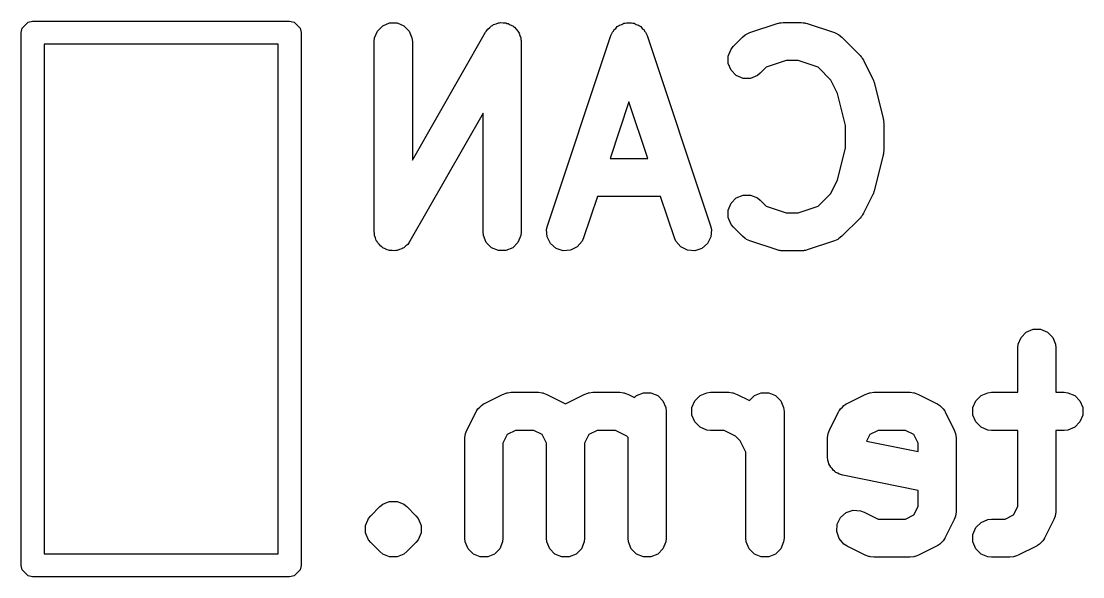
# Model space of a CAD drawing. Extents: x 89 to 178, y -115 to -57.
# Drawn here: x 111.11 to 116.69, y -104.21 to -101.29 of the extents above; entities that cross this region are included whole.
import ezdxf

# ---------------------------------------------------------------- set-up
doc = ezdxf.new("R2010")
doc.units = 0
doc.layers.add('BLACK', color=7, linetype='CONTINUOUS')

msp = doc.modelspace()

# ---------------------------------------------------------------- linework, layer by layer
at = {"layer": 'BLACK', "linetype": 'CONTINUOUS'}
for p, q in [((111.119567, -101.327039), (111.152039, -101.294567)), ((111.152039, -101.294567), (111.175, -101.29)), ((111.175, -101.29), (112.525, -101.29)), ((112.525, -101.29), (112.547961, -101.294567)), ((112.547961, -101.294567), (112.580433, -101.327039)), ((112.986526, -101.34169), (113.014116, -101.3141)), ((113.014116, -101.3141), (113.050164, -101.299168)), ((113.050164, -101.299168), (113.089182, -101.299168)), ((113.089182, -101.299168), (113.12523, -101.3141)), ((113.12523, -101.3141), (113.15282, -101.34169)), ((113.565624, -101.331648), (113.57614, -101.323503)), ((113.57614, -101.323503), (113.585544, -101.3141)), ((113.585544, -101.3141), (113.591431, -101.311661)), ((113.591431, -101.311661), (113.596473, -101.307757)), ((113.596473, -101.307757), (113.609305, -101.304257)), ((113.609305, -101.304257), (113.621592, -101.299168)), ((113.621592, -101.299168), (113.627968, -101.299168)), ((113.627968, -101.299168), (113.634117, -101.297491)), ((113.634117, -101.297491), (113.64731, -101.299168)), ((113.64731, -101.299168), (113.66061, -101.299168)), ((113.66061, -101.299168), (113.666498, -101.301607)), ((113.666498, -101.301607), (113.672823, -101.302411)), ((113.672823, -101.302411), (113.684372, -101.309011)), ((113.684372, -101.309011), (113.696658, -101.3141)), ((113.696658, -101.3141), (113.701165, -101.318607)), ((113.701165, -101.318607), (113.7067, -101.32177)), ((113.7067, -101.32177), (113.714844, -101.332286)), ((114.23824, -101.327719), (114.246456, -101.318248)), ((114.246456, -101.318248), (114.252844, -101.315053)), ((114.252844, -101.315053), (114.258245, -101.31037)), ((114.258245, -101.31037), (114.270146, -101.306402)), ((114.270146, -101.306402), (114.281355, -101.300799)), ((114.281355, -101.300799), (114.288479, -101.300292)), ((114.288479, -101.300292), (114.295261, -101.298032)), ((114.295261, -101.298032), (114.30777, -101.298921)), ((114.30777, -101.298921), (114.320275, -101.298032)), ((114.320275, -101.298032), (114.327053, -101.300291)), ((114.327053, -101.300291), (114.334181, -101.300798)), ((114.334181, -101.300798), (114.345397, -101.306406)), ((114.345397, -101.306406), (114.357291, -101.310371)), ((114.357291, -101.310371), (114.362688, -101.315051)), ((114.362688, -101.315051), (114.36908, -101.318248)), ((114.36908, -101.318248), (114.377298, -101.327723)), ((114.942812, -101.349998), (115.085669, -101.302379)), ((115.085669, -101.302379), (115.095341, -101.300179)), ((115.095341, -101.300179), (115.097783, -101.299168)), ((115.097783, -101.299168), (115.10132, -101.298819)), ((115.10132, -101.298819), (115.104784, -101.298032)), ((115.104784, -101.298032), (115.107418, -101.298219)), ((115.107418, -101.298219), (115.117292, -101.297247)), ((115.117292, -101.297247), (115.21253, -101.297247)), ((115.21253, -101.297247), (115.222403, -101.298219)), ((115.222403, -101.298219), (115.225037, -101.298032)), ((115.225037, -101.298032), (115.2285, -101.298819)), ((115.2285, -101.298819), (115.232039, -101.299168)), ((115.232039, -101.299168), (115.234481, -101.300179)), ((115.234481, -101.300179), (115.244153, -101.302379)), ((115.244153, -101.302379), (115.387009, -101.349998)), ((111.115, -101.35), (111.119567, -101.327039)), ((111.115, -104.15), (111.115, -101.35)), ((112.580433, -101.327039), (112.585, -101.35)), ((112.585, -101.35), (112.585, -104.15)), ((112.969673, -101.397247), (112.971594, -101.377738)), ((112.971594, -101.377738), (112.986526, -101.34169)), ((113.15282, -101.34169), (113.167752, -101.377738)), ((113.167752, -101.377738), (113.169673, -101.397247)), ((113.169673, -102.02069), (113.554277, -101.347633)), ((113.554277, -101.347633), (113.557195, -101.343522)), ((113.557195, -101.343522), (113.557954, -101.34169)), ((113.557954, -101.34169), (113.55982, -101.339823)), ((113.55982, -101.339823), (113.565624, -101.331648)), ((113.714844, -101.332286), (113.724248, -101.34169)), ((113.724248, -101.34169), (113.726686, -101.347577)), ((113.726686, -101.347577), (113.730591, -101.352619)), ((113.730591, -101.352619), (113.73409, -101.365451)), ((113.73409, -101.365451), (113.73918, -101.377738)), ((113.73918, -101.377738), (113.740162, -101.387715)), ((113.879567, -102.365624), (114.2129, -101.365625)), ((114.2129, -101.365625), (114.220891, -101.347724)), ((114.220891, -101.347724), (114.225574, -101.342324)), ((114.225574, -101.342324), (114.228769, -101.335935)), ((114.228769, -101.335935), (114.23824, -101.327719)), ((114.377298, -101.327723), (114.386767, -101.335936)), ((114.386767, -101.335936), (114.38996, -101.342322)), ((114.38996, -101.342322), (114.394645, -101.347724)), ((114.394645, -101.347724), (114.402636, -101.365624)), ((114.402636, -101.365624), (114.735969, -102.365624)), ((114.856105, -101.421774), (114.903724, -101.374156)), ((114.903724, -101.374156), (114.918877, -101.361719)), ((114.918877, -101.361719), (114.922196, -101.360344)), ((114.922196, -101.360344), (114.924912, -101.357989)), ((114.924912, -101.357989), (114.942812, -101.349998)), ((115.387009, -101.349998), (115.40491, -101.357989)), ((115.40491, -101.357989), (115.407625, -101.360344)), ((115.407625, -101.360344), (115.410944, -101.361719)), ((115.410944, -101.361719), (115.426098, -101.374155)), ((115.426098, -101.374155), (115.521336, -101.469393)), ((111.235, -101.41), (111.235, -104.09)), ((112.465, -101.41), (111.235, -101.41)), ((112.465, -104.09), (112.465, -101.41)), ((112.969673, -102.397247), (112.969673, -101.397247)), ((113.169673, -101.397247), (113.169673, -102.02069)), ((113.740162, -101.387715), (113.740857, -101.390262)), ((113.740857, -101.390262), (113.740606, -101.392229)), ((113.740606, -101.392229), (113.741101, -101.397247)), ((113.741101, -101.397247), (113.741101, -102.397247)), ((114.828737, -101.472976), (114.843669, -101.436928)), ((114.843669, -101.436928), (114.856105, -101.421774)), ((114.828737, -101.511994), (114.828737, -101.472976)), ((115.521336, -101.469393), (115.527627, -101.477059)), ((115.527627, -101.477059), (115.529625, -101.478792)), ((115.529625, -101.478792), (115.53152, -101.481803)), ((115.53152, -101.481803), (115.533772, -101.484547)), ((115.533772, -101.484547), (115.534781, -101.486984)), ((115.534781, -101.486984), (115.540068, -101.495383)), ((114.843669, -101.548042), (114.828737, -101.511994)), ((114.871259, -101.575632), (114.843669, -101.548042)), ((115.028453, -101.532268), (114.997527, -101.563196)), ((115.133518, -101.497247), (115.028453, -101.532268)), ((115.196303, -101.497247), (115.133518, -101.497247)), ((115.301367, -101.532268), (115.196303, -101.497247)), ((115.36844, -101.599341), (115.301367, -101.532268)), ((115.540068, -101.495383), (115.587687, -101.59062)), ((114.907307, -101.590564), (114.871259, -101.575632)), ((114.946325, -101.590564), (114.907307, -101.590564)), ((114.982373, -101.575632), (114.946325, -101.590564)), ((114.997527, -101.563196), (114.982373, -101.575632)), ((115.403892, -101.670246), (115.36844, -101.599341)), ((115.587687, -101.59062), (115.588233, -101.592048)), ((115.588233, -101.592048), (115.588663, -101.592628)), ((115.588663, -101.592628), (115.591584, -101.600804)), ((115.591584, -101.600804), (115.594693, -101.608929)), ((115.594693, -101.608929), (115.594744, -101.609649)), ((115.594744, -101.609649), (115.595258, -101.611088)), ((115.595258, -101.611088), (115.642877, -101.801564)), ((114.307768, -101.713474), (114.208416, -102.011532)), ((114.407121, -102.011532), (114.307768, -101.713474)), ((115.445863, -101.838127), (115.403892, -101.670246)), ((113.541101, -101.773803), (113.156497, -102.446861)), ((113.541101, -102.397247), (113.541101, -101.773803)), ((115.642877, -101.801564), (115.643377, -101.804945)), ((115.643377, -101.804945), (115.643942, -101.806309)), ((115.643942, -101.806309), (115.644665, -101.813659)), ((115.644665, -101.813659), (115.645745, -101.820957)), ((115.645745, -101.820957), (115.645527, -101.822415)), ((115.645527, -101.822415), (115.645863, -101.825818)), ((115.645863, -101.825818), (115.645863, -101.968675)), ((115.445863, -101.956365), (115.445863, -101.838127)), ((115.403892, -102.124246), (115.445863, -101.956365)), ((115.642877, -101.992929), (115.595258, -102.183405)), ((115.643377, -101.989547), (115.642877, -101.992929)), ((115.643942, -101.988184), (115.643377, -101.989547)), ((115.644665, -101.980833), (115.643942, -101.988184)), ((115.645745, -101.973536), (115.644665, -101.980833)), ((115.645863, -101.968675), (115.645527, -101.972077)), ((115.645527, -101.972077), (115.645745, -101.973536)), ((114.208416, -102.011532), (114.407121, -102.011532)), ((115.368439, -102.195152), (115.403892, -102.124246)), ((114.141749, -102.211532), (114.069303, -102.42887)), ((114.473787, -102.211532), (114.141749, -102.211532)), ((114.546233, -102.428869), (114.473787, -102.211532)), ((114.871259, -102.21886), (114.907308, -102.203929)), ((114.907308, -102.203929), (114.946326, -102.20393)), ((114.946326, -102.20393), (114.982374, -102.218861)), ((115.301368, -102.262225), (115.368439, -102.195152)), ((115.587687, -102.203873), (115.540068, -102.29911)), ((115.588233, -102.202444), (115.587687, -102.203873)), ((115.588663, -102.201865), (115.588233, -102.202444)), ((115.591584, -102.193688), (115.588663, -102.201865)), ((115.594693, -102.185564), (115.591584, -102.193688)), ((115.594744, -102.184843), (115.594693, -102.185564)), ((115.595258, -102.183405), (115.594744, -102.184843)), ((114.828738, -102.282498), (114.843669, -102.24645)), ((114.843669, -102.24645), (114.871259, -102.21886)), ((114.982374, -102.218861), (114.997527, -102.231298)), ((114.997527, -102.231298), (115.028453, -102.262225)), ((115.028453, -102.262225), (115.133518, -102.297247)), ((115.196303, -102.297247), (115.301368, -102.262225)), ((114.828737, -102.321516), (114.828738, -102.282498)), ((114.843668, -102.357565), (114.828737, -102.321516)), ((115.133518, -102.297247), (115.196303, -102.297247)), ((115.521336, -102.325099), (115.426098, -102.420338)), ((115.527628, -102.317432), (115.521336, -102.325099)), ((115.529625, -102.315701), (115.527628, -102.317432)), ((115.531518, -102.312693), (115.529625, -102.315701)), ((115.533773, -102.309946), (115.531518, -102.312693)), ((115.534784, -102.307504), (115.533773, -102.309946)), ((115.540068, -102.29911), (115.534784, -102.307504)), ((113.87522, -102.38474), (113.879567, -102.365624)), ((113.877986, -102.42366), (113.87522, -102.38474)), ((114.735969, -102.365624), (114.740316, -102.384739)), ((114.740316, -102.384739), (114.73755, -102.423659)), ((114.856105, -102.372718), (114.843668, -102.357565)), ((114.903723, -102.420338), (114.856105, -102.372718)), ((112.970167, -102.402264), (112.969673, -102.397247)), ((112.969917, -102.404232), (112.970167, -102.402264)), ((112.970611, -102.406778), (112.969917, -102.404232)), ((112.971594, -102.416756), (112.970611, -102.406778)), ((112.976685, -102.429046), (112.971594, -102.416756)), ((112.980184, -102.441875), (112.976685, -102.429046)), ((113.543022, -102.416756), (113.541101, -102.397247)), ((113.557954, -102.452804), (113.543022, -102.416756)), ((113.73918, -102.416756), (113.724248, -102.452804)), ((113.741101, -102.397247), (113.73918, -102.416756)), ((113.895436, -102.458559), (113.877986, -102.42366)), ((114.069303, -102.42887), (114.061312, -102.44677)), ((114.554224, -102.44677), (114.546233, -102.428869)), ((114.73755, -102.423659), (114.7201, -102.458558)), ((114.918877, -102.432775), (114.903723, -102.420338)), ((114.922196, -102.43415), (114.918877, -102.432775)), ((114.924912, -102.436505), (114.922196, -102.43415)), ((114.942812, -102.444496), (114.924912, -102.436505)), ((115.40491, -102.436505), (115.387009, -102.444496)), ((115.407625, -102.43415), (115.40491, -102.436505)), ((115.410945, -102.432775), (115.407625, -102.43415)), ((115.426098, -102.420338), (115.410945, -102.432775)), ((112.984086, -102.446913), (112.980184, -102.441875)), ((112.986526, -102.452804), (112.984086, -102.446913)), ((112.995931, -102.462209), (112.986526, -102.452804)), ((113.004074, -102.472724), (112.995931, -102.462209)), ((113.009608, -102.475886), (113.004074, -102.472724)), ((113.014116, -102.480394), (113.009608, -102.475886)), ((113.026401, -102.485482), (113.014116, -102.480394)), ((113.037951, -102.492083), (113.026401, -102.485482)), ((113.044275, -102.492886), (113.037951, -102.492083)), ((113.050164, -102.495326), (113.044275, -102.492886)), ((113.063465, -102.495326), (113.050164, -102.495326)), ((113.076658, -102.497003), (113.063465, -102.495326)), ((113.082807, -102.495326), (113.076658, -102.497003)), ((113.089182, -102.495326), (113.082807, -102.495326)), ((113.101472, -102.490234), (113.089182, -102.495326)), ((113.114301, -102.486736), (113.101472, -102.490234)), ((113.119339, -102.482833), (113.114301, -102.486736)), ((113.12523, -102.480394), (113.119339, -102.482833)), ((113.134635, -102.470988), (113.12523, -102.480394)), ((113.14515, -102.462846), (113.134635, -102.470988)), ((113.150953, -102.45467), (113.14515, -102.462846)), ((113.15282, -102.452804), (113.150953, -102.45467)), ((113.153578, -102.450971), (113.15282, -102.452804)), ((113.156497, -102.446861), (113.153578, -102.450971)), ((113.585544, -102.480394), (113.557954, -102.452804)), ((113.621592, -102.495326), (113.585544, -102.480394)), ((113.66061, -102.495326), (113.621592, -102.495326)), ((113.696658, -102.480394), (113.66061, -102.495326)), ((113.724248, -102.452804), (113.696658, -102.480394)), ((113.924912, -102.484124), (113.895436, -102.458559)), ((113.961928, -102.496462), (113.924912, -102.484124)), ((114.000848, -102.493696), (113.961928, -102.496462)), ((114.035747, -102.476246), (114.000848, -102.493696)), ((114.061312, -102.44677), (114.035747, -102.476246)), ((114.579789, -102.476246), (114.554224, -102.44677)), ((114.614688, -102.493695), (114.579789, -102.476246)), ((114.653608, -102.496462), (114.614688, -102.493695)), ((114.690624, -102.484123), (114.653608, -102.496462)), ((114.7201, -102.458558), (114.690624, -102.484123)), ((115.085669, -102.492115), (114.942812, -102.444496)), ((115.095341, -102.494314), (115.085669, -102.492115)), ((115.097783, -102.495326), (115.095341, -102.494314)), ((115.10132, -102.495674), (115.097783, -102.495326)), ((115.104784, -102.496462), (115.10132, -102.495674)), ((115.107418, -102.496274), (115.104784, -102.496462)), ((115.117292, -102.497247), (115.107418, -102.496274)), ((115.222403, -102.496274), (115.21253, -102.497247)), ((115.225037, -102.496462), (115.222403, -102.496274)), ((115.2285, -102.495674), (115.225037, -102.496462)), ((115.232039, -102.495326), (115.2285, -102.495674)), ((115.234481, -102.494314), (115.232039, -102.495326)), ((115.244153, -102.492115), (115.234481, -102.494314)), ((115.387009, -102.444496), (115.244153, -102.492115)), ((115.21253, -102.497247), (115.117292, -102.497247)), ((116.367478, -102.951634), (116.395068, -102.924044)), ((116.395068, -102.924044), (116.431116, -102.909112)), ((116.431116, -102.909112), (116.470134, -102.909112)), ((116.470134, -102.909112), (116.506182, -102.924044)), ((116.506182, -102.924044), (116.533772, -102.951634)), ((116.350625, -103.007191), (116.352546, -102.987682)), ((116.352546, -102.987682), (116.367478, -102.951634)), ((116.533772, -102.951634), (116.548704, -102.987682)), ((116.548704, -102.987682), (116.550625, -103.007191)), ((116.350625, -103.240524), (116.350625, -103.007191)), ((116.550625, -103.007191), (116.550625, -103.240524)), ((113.54876, -103.2987), (113.643999, -103.251081)), ((113.643999, -103.251081), (113.662307, -103.244075)), ((113.662307, -103.244075), (113.66589, -103.24382)), ((113.66589, -103.24382), (113.669211, -103.242445)), ((113.669211, -103.242445), (113.68872, -103.240524)), ((113.68872, -103.240524), (113.831577, -103.240524)), ((113.831577, -103.240524), (113.851086, -103.242445)), ((113.851086, -103.242445), (113.854406, -103.24382)), ((113.854406, -103.24382), (113.85799, -103.244075)), ((113.85799, -103.244075), (113.876298, -103.251081)), ((113.876298, -103.251081), (113.971536, -103.2987)), ((113.977332, -103.2987), (114.072569, -103.251081)), ((114.072569, -103.251081), (114.090878, -103.244075)), ((114.090878, -103.244075), (114.094461, -103.24382)), ((114.094461, -103.24382), (114.097782, -103.242445)), ((114.097782, -103.242445), (114.117291, -103.240524)), ((114.117291, -103.240524), (114.260148, -103.240524)), ((114.260148, -103.240524), (114.279657, -103.242445)), ((114.279657, -103.242445), (114.282977, -103.24382)), ((114.282977, -103.24382), (114.286561, -103.244075)), ((114.286561, -103.244075), (114.304869, -103.251081)), ((114.304869, -103.251081), (114.337452, -103.267372)), ((114.337452, -103.267372), (114.347448, -103.257377)), ((114.347448, -103.257377), (114.383496, -103.242445)), ((114.383496, -103.242445), (114.422514, -103.242445)), ((114.422514, -103.242445), (114.458562, -103.257377)), ((114.458562, -103.257377), (114.486152, -103.284967)), ((114.653192, -103.284967), (114.680782, -103.257377)), ((114.680782, -103.257377), (114.71683, -103.242445)), ((114.71683, -103.242445), (114.736339, -103.240524)), ((114.736339, -103.240524), (114.831577, -103.240524)), ((114.831577, -103.240524), (114.851086, -103.242445)), ((114.851086, -103.242445), (114.854406, -103.24382)), ((114.854406, -103.24382), (114.85799, -103.244075)), ((114.85799, -103.244075), (114.876298, -103.251081)), ((114.876298, -103.251081), (114.940627, -103.283245)), ((114.940627, -103.283245), (114.966496, -103.257377)), ((114.966496, -103.257377), (115.002544, -103.242445)), ((115.002544, -103.242445), (115.041562, -103.242445)), ((115.041562, -103.242445), (115.07761, -103.257377)), ((115.07761, -103.257377), (115.1052, -103.284967)), ((115.453523, -103.2987), (115.54876, -103.251081)), ((115.54876, -103.251081), (115.567069, -103.244075)), ((115.567069, -103.244075), (115.570652, -103.24382)), ((115.570652, -103.24382), (115.573973, -103.242445)), ((115.573973, -103.242445), (115.593482, -103.240524)), ((115.593482, -103.240524), (115.783958, -103.240524)), ((115.783958, -103.240524), (115.803467, -103.242445)), ((115.803467, -103.242445), (115.806787, -103.24382)), ((115.806787, -103.24382), (115.810371, -103.244075)), ((115.810371, -103.244075), (115.828679, -103.251081)), ((115.828679, -103.251081), (115.923917, -103.2987)), ((116.129383, -103.284967), (116.156973, -103.257377)), ((116.156973, -103.257377), (116.193021, -103.242445)), ((116.193021, -103.242445), (116.21253, -103.240524)), ((116.21253, -103.240524), (116.350625, -103.240524)), ((116.550625, -103.240524), (116.593482, -103.240524)), ((116.593482, -103.240524), (116.612991, -103.242445)), ((116.612991, -103.242445), (116.649039, -103.257377)), ((116.649039, -103.257377), (116.676629, -103.284967)), ((113.508267, -103.336703), (113.514481, -103.326832)), ((113.514481, -103.326832), (113.523954, -103.318616)), ((113.523954, -103.318616), (113.53217, -103.309143)), ((113.53217, -103.309143), (113.542041, -103.302929)), ((113.542041, -103.302929), (113.543958, -103.301267)), ((113.543958, -103.301267), (113.545496, -103.300754)), ((113.545496, -103.300754), (113.54876, -103.2987)), ((113.971536, -103.2987), (113.974433, -103.300524)), ((113.974433, -103.300524), (113.977332, -103.2987)), ((114.486152, -103.284967), (114.501084, -103.321015)), ((114.501084, -103.321015), (114.503005, -103.340524)), ((114.63826, -103.321015), (114.653192, -103.284967)), ((114.63826, -103.360033), (114.63826, -103.321015)), ((115.1052, -103.284967), (115.120132, -103.321015)), ((115.120132, -103.321015), (115.122053, -103.340524)), ((115.41303, -103.336703), (115.419244, -103.326832)), ((115.419244, -103.326832), (115.428714, -103.318618)), ((115.428714, -103.318618), (115.436932, -103.309143)), ((115.436932, -103.309143), (115.446805, -103.302928)), ((115.446805, -103.302928), (115.448721, -103.301267)), ((115.448721, -103.301267), (115.450259, -103.300754)), ((115.450259, -103.300754), (115.453523, -103.2987)), ((115.923917, -103.2987), (115.92718, -103.300753)), ((115.92718, -103.300753), (115.928719, -103.301267)), ((115.928719, -103.301267), (115.930635, -103.302929)), ((115.930635, -103.302929), (115.940507, -103.309143)), ((115.940507, -103.309143), (115.94872, -103.318613)), ((115.94872, -103.318613), (115.958196, -103.326831)), ((115.958196, -103.326831), (115.96441, -103.336704)), ((116.114451, -103.321015), (116.129383, -103.284967)), ((116.114451, -103.360033), (116.114451, -103.321015)), ((116.676629, -103.284967), (116.691561, -103.321015)), ((116.691561, -103.321015), (116.691561, -103.360033)), ((113.456419, -103.43866), (113.504038, -103.343422)), ((113.504038, -103.343422), (113.506091, -103.340159)), ((113.506091, -103.340159), (113.506605, -103.33862)), ((113.506605, -103.33862), (113.508267, -103.336703)), ((114.503005, -103.340524), (114.503005, -104.007191)), ((114.653192, -103.396081), (114.63826, -103.360033)), ((115.122053, -103.340524), (115.122053, -104.007191)), ((115.361182, -103.43866), (115.408801, -103.343422)), ((115.408801, -103.343422), (115.410854, -103.340158)), ((115.410854, -103.340158), (115.411368, -103.33862)), ((115.411368, -103.33862), (115.41303, -103.336703)), ((115.96441, -103.336704), (115.966072, -103.33862)), ((115.966072, -103.33862), (115.966584, -103.340158)), ((115.966584, -103.340158), (115.968639, -103.343422)), ((115.968639, -103.343422), (116.016258, -103.438659)), ((116.129383, -103.396081), (116.114451, -103.360033)), ((116.691561, -103.360033), (116.676629, -103.396081)), ((113.449413, -103.456968), (113.456419, -103.43866)), ((113.712327, -103.440524), (113.668017, -103.462678)), ((113.80797, -103.440524), (113.712327, -103.440524)), ((113.852279, -103.462679), (113.80797, -103.440524)), ((114.140898, -103.440524), (114.096589, -103.462678)), ((114.236541, -103.440524), (114.140898, -103.440524)), ((114.29615, -103.470329), (114.236541, -103.440524)), ((114.680782, -103.423671), (114.653192, -103.396081)), ((114.71683, -103.438603), (114.680782, -103.423671)), ((114.736339, -103.440524), (114.71683, -103.438603)), ((114.80797, -103.440524), (114.736339, -103.440524)), ((114.867579, -103.470329), (114.80797, -103.440524)), ((115.354176, -103.456968), (115.361182, -103.43866)), ((115.617089, -103.440524), (115.57278, -103.462678)), ((115.760351, -103.440524), (115.617089, -103.440524)), ((115.80466, -103.462679), (115.760351, -103.440524)), ((116.016258, -103.438659), (116.023264, -103.456968)), ((116.156973, -103.423671), (116.129383, -103.396081)), ((116.193021, -103.438603), (116.156973, -103.423671)), ((116.21253, -103.440524), (116.193021, -103.438603)), ((116.350625, -103.440524), (116.21253, -103.440524)), ((116.350625, -103.840726), (116.350625, -103.440524)), ((116.593482, -103.440524), (116.550625, -103.440524)), ((116.550625, -103.440524), (116.550625, -103.864333)), ((116.612991, -103.438603), (116.593482, -103.440524)), ((116.649039, -103.423671), (116.612991, -103.438603)), ((116.676629, -103.396081), (116.649039, -103.423671)), ((113.445862, -103.483381), (113.447783, -103.463872)), ((113.445862, -104.007191), (113.445862, -103.483381)), ((113.447783, -103.463872), (113.449158, -103.460551)), ((113.449158, -103.460551), (113.449413, -103.456968)), ((113.668017, -103.462678), (113.645862, -103.506988)), ((113.874434, -103.506988), (113.852279, -103.462679)), ((114.096589, -103.462678), (114.074434, -103.506988)), ((114.303005, -103.477183), (114.29615, -103.470329)), ((114.303005, -104.007191), (114.303005, -103.477183)), ((114.892248, -103.494997), (114.867579, -103.470329)), ((114.922053, -103.554607), (114.892248, -103.494997)), ((115.350625, -103.483381), (115.352546, -103.463872)), ((115.350625, -103.578619), (115.350625, -103.483381)), ((115.352546, -103.463872), (115.353921, -103.460551)), ((115.353921, -103.460551), (115.354176, -103.456968)), ((115.57278, -103.462678), (115.555329, -103.497579)), ((115.555329, -103.497579), (115.826815, -103.551876)), ((115.826815, -103.506988), (115.80466, -103.462679)), ((116.023264, -103.456968), (116.023518, -103.460551)), ((116.023518, -103.460551), (116.024894, -103.463872)), ((116.024894, -103.463872), (116.026815, -103.483381)), ((116.026815, -103.483381), (116.026815, -103.864333)), ((113.645862, -103.506988), (113.645862, -104.007191)), ((113.874434, -104.007191), (113.874434, -103.506988)), ((114.074434, -103.506988), (114.074434, -104.007191)), ((114.922053, -104.007191), (114.922053, -103.554607)), ((115.826815, -103.551876), (115.826815, -103.506988)), ((115.352546, -103.598128), (115.350625, -103.578619)), ((115.356295, -103.60718), (115.352546, -103.598128)), ((115.358197, -103.616791), (115.356295, -103.60718)), ((115.363689, -103.625029), (115.358197, -103.616791)), ((115.367478, -103.634176), (115.363689, -103.625029)), ((115.374404, -103.641102), (115.367478, -103.634176)), ((115.37984, -103.649256), (115.374404, -103.641102)), ((115.388068, -103.654766), (115.37984, -103.649256)), ((115.395068, -103.661766), (115.388068, -103.654766)), ((115.404119, -103.665515), (115.395068, -103.661766)), ((115.41226, -103.670967), (115.404119, -103.665515)), ((115.431013, -103.676677), (115.41226, -103.670967)), ((115.431114, -103.676697), (115.431013, -103.676677)), ((115.431116, -103.676698), (115.431114, -103.676697)), ((115.431118, -103.676698), (115.431116, -103.676698)), ((115.826815, -103.755837), (115.431118, -103.676698)), ((115.826815, -103.840726), (115.826815, -103.755837)), ((112.99896, -103.841242), (113.014114, -103.828805)), ((113.014114, -103.828805), (113.014115, -103.828804)), ((113.014115, -103.828804), (113.039605, -103.818246)), ((113.039605, -103.818246), (113.050163, -103.813873)), ((113.050163, -103.813873), (113.089181, -103.813873)), ((113.089181, -103.813873), (113.103036, -103.819612)), ((113.103036, -103.819612), (113.12523, -103.828805)), ((113.12523, -103.828805), (113.140383, -103.841242)), ((112.938905, -103.904015), (112.951342, -103.888862)), ((112.951342, -103.888862), (112.99896, -103.841242)), ((113.140383, -103.841242), (113.188002, -103.888862)), ((113.188002, -103.888862), (113.200439, -103.904015)), ((115.419244, -103.89826), (115.448721, -103.872696)), ((115.448721, -103.872696), (115.485737, -103.860357)), ((115.485737, -103.860357), (115.524657, -103.863123)), ((115.524657, -103.863123), (115.542965, -103.870129)), ((115.542965, -103.870129), (115.617089, -103.907191)), ((115.760351, -103.907191), (115.80466, -103.885035)), ((115.80466, -103.885035), (115.826815, -103.840726)), ((116.023264, -103.890746), (116.016258, -103.909054)), ((116.023518, -103.887162), (116.023264, -103.890746)), ((116.024894, -103.883842), (116.023518, -103.887162)), ((116.026815, -103.864333), (116.024894, -103.883842)), ((116.284161, -103.907191), (116.32847, -103.885035)), ((116.32847, -103.885035), (116.350625, -103.840726)), ((116.547074, -103.890746), (116.540068, -103.909054)), ((116.547328, -103.887162), (116.547074, -103.890746)), ((116.548704, -103.883842), (116.547328, -103.887162)), ((116.550625, -103.864333), (116.548704, -103.883842)), ((112.923974, -103.940063), (112.935618, -103.911952)), ((112.923974, -103.979081), (112.923974, -103.940063)), ((112.935618, -103.911952), (112.938905, -103.904015)), ((113.200439, -103.904015), (113.21537, -103.940064)), ((113.21537, -103.940064), (113.215369, -103.979082)), ((115.399029, -103.972079), (115.401795, -103.933159)), ((115.401795, -103.933159), (115.419244, -103.89826)), ((115.617089, -103.907191), (115.760351, -103.907191)), ((116.016258, -103.909054), (115.968639, -104.004293)), ((116.129383, -103.951634), (116.156973, -103.924044)), ((116.156973, -103.924044), (116.193021, -103.909112)), ((116.193021, -103.909112), (116.21253, -103.907191)), ((116.21253, -103.907191), (116.284161, -103.907191)), ((116.540068, -103.909054), (116.492449, -104.004293)), ((112.927537, -103.987682), (112.923974, -103.979081)), ((112.938906, -104.01513), (112.927537, -103.987682)), ((113.215369, -103.979082), (113.204927, -104.004293)), ((115.411368, -104.009095), (115.399029, -103.972079)), ((116.114451, -103.987682), (116.129383, -103.951634)), ((116.114451, -104.0267), (116.114451, -103.987682)), ((112.93891, -104.015134), (112.938906, -104.01513)), ((112.951342, -104.030283), (112.93891, -104.015134)), ((112.998961, -104.077901), (112.951342, -104.030283)), ((113.188001, -104.030283), (113.140383, -104.077902)), ((113.200438, -104.01513), (113.188001, -104.030283)), ((113.204927, -104.004293), (113.200438, -104.01513)), ((113.447783, -104.0267), (113.445862, -104.007191)), ((113.462715, -104.062748), (113.447783, -104.0267)), ((113.643941, -104.0267), (113.629009, -104.062748)), ((113.645862, -104.007191), (113.643941, -104.0267)), ((113.876355, -104.0267), (113.874434, -104.007191)), ((113.891287, -104.062748), (113.876355, -104.0267)), ((114.072513, -104.0267), (114.057581, -104.062748)), ((114.074434, -104.007191), (114.072513, -104.0267)), ((114.304926, -104.0267), (114.303005, -104.007191)), ((114.319858, -104.062748), (114.304926, -104.0267)), ((114.501084, -104.0267), (114.486152, -104.062748)), ((114.503005, -104.007191), (114.501084, -104.0267)), ((114.923974, -104.0267), (114.922053, -104.007191)), ((114.938906, -104.062748), (114.923974, -104.0267)), ((115.120132, -104.0267), (115.1052, -104.062748)), ((115.122053, -104.007191), (115.120132, -104.0267)), ((115.436932, -104.038572), (115.411368, -104.009095)), ((115.453523, -104.049015), (115.436932, -104.038572)), ((115.54876, -104.096634), (115.453523, -104.049015)), ((115.923917, -104.049015), (115.828679, -104.096634)), ((115.927179, -104.046961), (115.923917, -104.049015)), ((115.928719, -104.046448), (115.927179, -104.046961)), ((115.930635, -104.044785), (115.928719, -104.046448)), ((115.940507, -104.038572), (115.930635, -104.044785)), ((115.948722, -104.029098), (115.940507, -104.038572)), ((115.958196, -104.020883), (115.948722, -104.029098)), ((115.964409, -104.011011), (115.958196, -104.020883)), ((115.966072, -104.009095), (115.964409, -104.011011)), ((115.966584, -104.007556), (115.966072, -104.009095)), ((115.968639, -104.004293), (115.966584, -104.007556)), ((116.129383, -104.062748), (116.114451, -104.0267)), ((116.447727, -104.049015), (116.352489, -104.096634)), ((116.450989, -104.046961), (116.447727, -104.049015)), ((116.452529, -104.046448), (116.450989, -104.046961)), ((116.454445, -104.044785), (116.452529, -104.046448)), ((116.464317, -104.038572), (116.454445, -104.044785)), ((116.472532, -104.029098), (116.464317, -104.038572)), ((116.482006, -104.020883), (116.472532, -104.029098)), ((116.488219, -104.011011), (116.482006, -104.020883)), ((116.489882, -104.009095), (116.488219, -104.011011)), ((116.490394, -104.007556), (116.489882, -104.009095)), ((116.492449, -104.004293), (116.490394, -104.007556)), ((111.235, -104.09), (112.465, -104.09)), ((113.014114, -104.090338), (112.998961, -104.077901)), ((113.023117, -104.094067), (113.014114, -104.090338)), ((113.050163, -104.10527), (113.023117, -104.094067)), ((113.089181, -104.10527), (113.050163, -104.10527)), ((113.125229, -104.090338), (113.089181, -104.10527)), ((113.140383, -104.077902), (113.125229, -104.090338)), ((113.490305, -104.090338), (113.462715, -104.062748)), ((113.526353, -104.10527), (113.490305, -104.090338)), ((113.565371, -104.10527), (113.526353, -104.10527)), ((113.601419, -104.090338), (113.565371, -104.10527)), ((113.629009, -104.062748), (113.601419, -104.090338)), ((113.918877, -104.090338), (113.891287, -104.062748)), ((113.954925, -104.10527), (113.918877, -104.090338)), ((113.993943, -104.10527), (113.954925, -104.10527)), ((114.029991, -104.090338), (113.993943, -104.10527)), ((114.057581, -104.062748), (114.029991, -104.090338)), ((114.347448, -104.090338), (114.319858, -104.062748)), ((114.383496, -104.10527), (114.347448, -104.090338)), ((114.422514, -104.10527), (114.383496, -104.10527)), ((114.458562, -104.090338), (114.422514, -104.10527)), ((114.486152, -104.062748), (114.458562, -104.090338)), ((114.966496, -104.090338), (114.938906, -104.062748)), ((115.002544, -104.10527), (114.966496, -104.090338)), ((115.041562, -104.10527), (115.002544, -104.10527)), ((115.07761, -104.090338), (115.041562, -104.10527)), ((115.1052, -104.062748), (115.07761, -104.090338)), ((115.567069, -104.10364), (115.54876, -104.096634)), ((115.570652, -104.103894), (115.567069, -104.10364)), ((115.573973, -104.10527), (115.570652, -104.103894)), ((115.593482, -104.107191), (115.573973, -104.10527)), ((115.783958, -104.107191), (115.593482, -104.107191)), ((115.803467, -104.10527), (115.783958, -104.107191)), ((115.806787, -104.103894), (115.803467, -104.10527)), ((115.810371, -104.10364), (115.806787, -104.103894)), ((115.828679, -104.096634), (115.810371, -104.10364)), ((116.156973, -104.090338), (116.129383, -104.062748)), ((116.193021, -104.10527), (116.156973, -104.090338)), ((116.21253, -104.107191), (116.193021, -104.10527)), ((116.307768, -104.107191), (116.21253, -104.107191)), ((116.327277, -104.10527), (116.307768, -104.107191)), ((116.330597, -104.103894), (116.327277, -104.10527)), ((116.334181, -104.10364), (116.330597, -104.103894)), ((116.352489, -104.096634), (116.334181, -104.10364)), ((111.119567, -104.172961), (111.115, -104.15)), ((112.585, -104.15), (112.580433, -104.172961)), ((111.152039, -104.205433), (111.119567, -104.172961)), ((111.175, -104.21), (111.152039, -104.205433)), ((112.525, -104.21), (111.175, -104.21)), ((112.547961, -104.205433), (112.525, -104.21)), ((112.580433, -104.172961), (112.547961, -104.205433))]:
    msp.add_line(p, q, dxfattribs=at)

doc.saveas('drawing.dxf')
